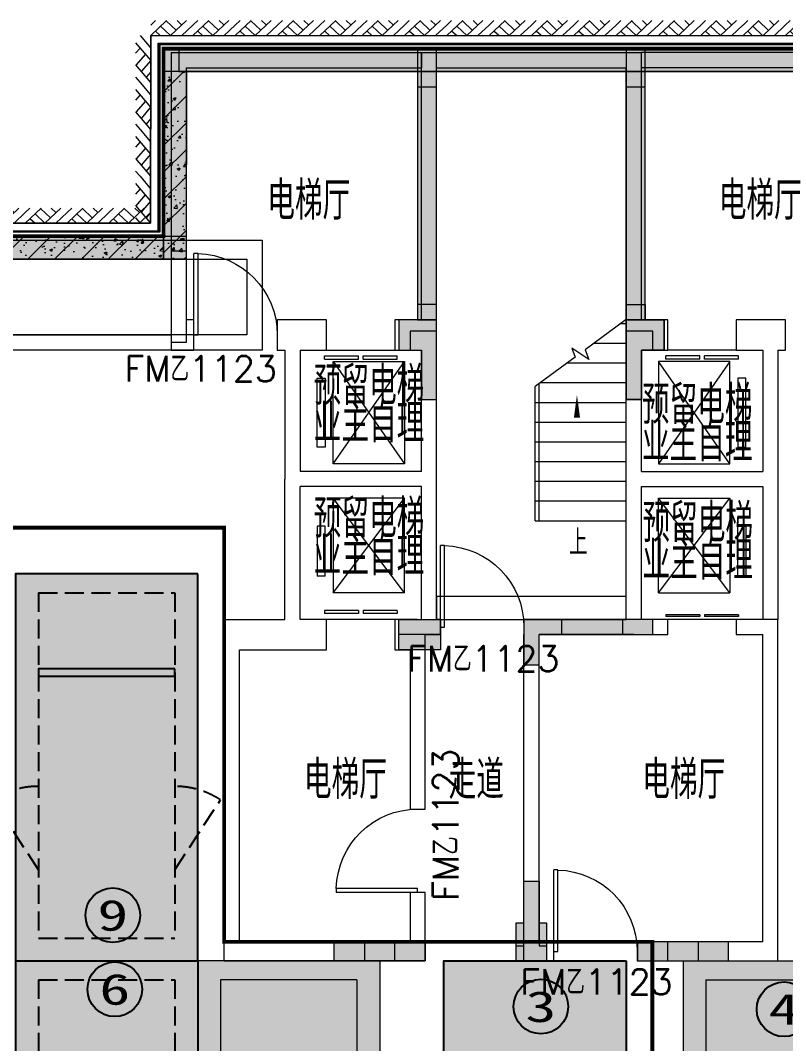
# Model space of a CAD drawing. Extents: x -264757 to 86229, y 4049843 to 4347093.
# Drawn here: x -70226 to -60139, y 4306218 to 4319702 of the extents above; entities that cross this region are included whole.
import ezdxf
from ezdxf.enums import TextEntityAlignment as Align

# ---------------------------------------------------------------- set-up
doc = ezdxf.new("R2010")
doc.units = 0
doc.header["$LTSCALE"] = 1000
doc.header["$MEASUREMENT"] = 0
doc.linetypes.add('AX-01DK-PB01$1$A-001-车位参照B1$0$A-001-车位参照B1$0$A-001-车位参照B1$0$A-H4-001-基本图形$0$A-001-车位B1$0$DASH', pattern=[0.35, 0.25, -0.1])
doc.linetypes.add('DASH', pattern=[0.35, 0.25, -0.1])
doc.layers.add('AX-01DK-PB01$0$AX-001DK-01-PB01-02$0$A-3-WinF(Text)', color=8, linetype='Continuous', plot=False)
for name, color, linetype in [('不利因素1-紧邻消火栓', 7, 'Continuous'), ('不利因素3-紧邻房间出入口', 7, 'Continuous'), ('不利因素4-紧邻行车坡道', 7, 'Continuous'), ('不利因素6-双面靠墙', 7, 'Continuous'), ('不可售车位', 255, 'Continuous'), ('子母车位', 7, 'Continuous'), ('普通车位', 7, 'Continuous')]:
    doc.layers.add(name, color=color, linetype=linetype)
doc.layers.add('无关图层', color=8, linetype='Continuous', lineweight=0)
doc.layers.add('车位归属楼栋范围线', color=7, linetype='Continuous', true_color=0x19e6c7)
doc.styles.add('AX-01DK-PB01$0$AX-001DK-01-PB01-02$0$_TCH_WINDOW', font='SIMPLEX', dxfattribs={"bigfont": 'GBCBIG'})
doc.styles.add('AX-01DK-PB01$0$AX-001DK-01-PP01$0$AX-001DK-01-PP01$0$_TCH_DIM', font='SIMPLEX', dxfattribs={"bigfont": 'GBCBIG'})
doc.styles.add('AX-01DK-PB01$0$Standard', font='gbenor.shx', dxfattribs={"bigfont": 'gbcbig.shx'})
doc.styles.add('SX-ACK-PB01-WNC-ALL$0$黑体', font='simhei.ttf')
doc.styles.add('黑体', font='simhei.ttf')

# ---------------------------------------------------------------- blocks, each defined once
blk = doc.blocks.new('A$C7e5eb487')
at = {"layer": '普通车位', "true_color": 0xf18f8e}
h = blk.add_hatch(color=11, dxfattribs=at)
h.dxf.hatch_style = 1
h.paths.add_polyline_path([(2400, 0), (2400, -5300), (0, -5300), (0, 0)])
blk = doc.blocks.new('普通车位')
at = {"layer": '无关图层'}
for p, q in [((-2.253, 3.186), (0.077, 3.764)), ((1.352, -1.38), (0.077, 3.764)), ((-1.889, 2.967), (-0.142, 3.4)), ((1.001, -1.21), (-0.142, 3.4)), ((-0.977, -1.958), (-2.253, 3.186)), ((-0.746, -1.643), (-1.889, 2.967)), ((-0.746, -1.643), (1.001, -1.21)), ((-0.977, -1.958), (1.352, -1.38))]:
    blk.add_line(p, q, dxfattribs=at)
for points in [[(0.074, 2.527), (0.879, 1.777)], [(-1.673, 2.094), (-2.033, 1.054)]]:
    blk.add_lwpolyline(points, dxfattribs=at)
blk.add_lwpolyline([(0.76, -0.239), (-0.987, -0.673), (-1.011, -0.575), (0.736, -0.142)], close=True, dxfattribs=at)
for centre, start, end in [((0.074, 2.527), 283.9287, 316.9845), ((-1.673, 2.094), 250.873, 283.9287)]:
    blk.add_arc(centre, 1.1, start, end, dxfattribs=at)
at = {"layer": '普通车位', "xscale": -0.0009999999999999812, "yscale": 0.0009999999999999812, "zscale": 0.0009999999999999812, "rotation": 13.92873520577783}
blk.add_blockref('A$C7e5eb487', (0.077, 3.764), dxfattribs=at)
blk = doc.blocks.new('A$C741380cb')
at = {"layer": '子母车位', "true_color": 0x0617f9}
h = blk.add_hatch(color=5, dxfattribs=at)
h.dxf.hatch_style = 1
h.paths.add_polyline_path([(2400, 0), (2400, -10400), (0, -10400), (0, 0)])
blk = doc.blocks.new('子母车位1')
at = {"layer": '子母车位', "color": 8, "linetype": 'AX-01DK-PB01$1$A-001-车位参照B1$0$A-001-车位参照B1$0$A-001-车位参照B1$0$A-H4-001-基本图形$0$A-001-车位B1$0$DASH'}
for p, q in [((330318, -478521), (332118, -478521)), ((330318, -478521), (330318, -483071, 0)), ((332118, -478521), (332118, -483071, 0)), ((330318, -483071, 0), (332118, -483071, 0)), ((330318, -483621, 0), (332118, -483621, 0)), ((330318, -483621, 0), (330318, -488371)), ((332118, -483621, 0), (332118, -488371)), ((330318, -488371), (332118, -488371))]:
    blk.add_line(p, q, dxfattribs=at)
at = {"layer": '子母车位', "color": 83}
for p, q in [((330018, -483371, 0), (330018, -488671)), ((330018, -483371, 0), (332418, -483371, 0)), ((332418, -483371, 0), (332418, -488671)), ((330018, -488671), (332418, -488671))]:
    blk.add_line(p, q, dxfattribs=at)
blk.add_lwpolyline([(332418, -478271), (330018, -478271), (330018, -483371), (332418, -483371)], close=True, dxfattribs=at)
at = {"layer": '子母车位'}
blk.add_lwpolyline([(332118, -479521), (330318, -479521), (330318, -479621), (332118, -479621)], close=True, dxfattribs=at)
at = {"layer": '子母车位', "linetype": 'AX-01DK-PB01$1$A-001-车位参照B1$0$A-001-车位参照B1$0$A-001-车位参照B1$0$A-H4-001-基本图形$0$A-001-车位B1$0$DASH'}
for points in [[(330318, -482171), (329718, -481249)], [(332118, -482171), (332718, -481249)]]:
    blk.add_lwpolyline(points, dxfattribs=at)
at = {"layer": '子母车位', "elevation": 0}
blk.add_lwpolyline([(332118, -484621), (330318, -484621), (330318, -484721), (332118, -484721)], close=True, dxfattribs=at)
at = {"layer": '子母车位', "linetype": 'AX-01DK-PB01$1$A-001-车位参照B1$0$A-001-车位参照B1$0$A-001-车位参照B1$0$A-H4-001-基本图形$0$A-001-车位B1$0$DASH', "elevation": 0}
for points in [[(330318, -487471), (329718, -486549)], [(332118, -487471), (332718, -486549)]]:
    blk.add_lwpolyline(points, dxfattribs=at)
at = {"layer": '子母车位', "linetype": 'AX-01DK-PB01$1$A-001-车位参照B1$0$A-001-车位参照B1$0$A-001-车位参照B1$0$A-H4-001-基本图形$0$A-001-车位B1$0$DASH'}
for centre, start, end in [((330318, -482171, 0), 89.9997, 123.0554), ((332118, -482171, 0), 56.9439, 89.9997), ((330318, -487471), 89.9997, 123.0554), ((332118, -487471), 56.9439, 89.9997)]:
    blk.add_arc(centre, 1100, start, end, dxfattribs=at)
at = {"layer": '子母车位', "rotation": 179.9996583709065}
blk.add_blockref('A$C741380cb', (332418, -488671), dxfattribs=at)
blk = doc.blocks.new('20200722.21175556')
at = {"layer": '不利因素1-紧邻消火栓', "true_color": 0x3c6a45}
h = blk.add_hatch(color=97, dxfattribs=at)
h.dxf.hatch_style = 1
edge = h.paths.add_edge_path()
edge.add_arc((360, 360), 360, 0, 360)
at = {"layer": '不利因素1-紧邻消火栓'}
blk.add_circle((360, 360), 360, dxfattribs=at)
at = {"layer": '不利因素1-紧邻消火栓', "style": '黑体', "width": 1.390625}
blk.add_text('9', height=407, dxfattribs=at).set_placement((156, 156), (564, 156), align=Align.FIT)
blk = doc.blocks.new('SX-ACK-PB01-WNC-ALL$0$20200722.21182536')
at = {"layer": '不利因素3-紧邻房间出入口', "true_color": 0xe4d218}
h = blk.add_hatch(color=52, dxfattribs=at)
h.dxf.hatch_style = 1
edge = h.paths.add_edge_path()
edge.add_arc((360, 360), 360, 0, 360)
at = {"layer": '不利因素3-紧邻房间出入口'}
blk.add_circle((360, 360), 360, dxfattribs=at)
at = {"layer": '不利因素3-紧邻房间出入口', "style": 'SX-ACK-PB01-WNC-ALL$0$黑体', "width": 1.390625}
blk.add_text('3', height=407, dxfattribs=at).set_placement((156, 156), (564, 156), align=Align.FIT)
blk = doc.blocks.new('20200722.21182971')
at = {"layer": '不利因素4-紧邻行车坡道', "true_color": 0x9591ce}
h = blk.add_hatch(color=193, dxfattribs=at)
h.dxf.hatch_style = 1
edge = h.paths.add_edge_path()
edge.add_arc((360, 360), 360, 0, 360)
at = {"layer": '不利因素4-紧邻行车坡道'}
blk.add_circle((360, 360), 360, dxfattribs=at)
at = {"layer": '不利因素4-紧邻行车坡道', "style": '黑体', "width": 1.390625}
blk.add_text('4', height=407, dxfattribs=at).set_placement((156, 156), (564, 156), align=Align.FIT)
blk = doc.blocks.new('SX-ACK-PB01-WNC-ALL$0$20200722.21183455')
at = {"layer": '不利因素6-双面靠墙', "true_color": 0xf2b47b}
h = blk.add_hatch(color=31, dxfattribs=at)
h.dxf.hatch_style = 1
edge = h.paths.add_edge_path()
edge.add_arc((360, 360), 360, 0, 360)
at = {"layer": '不利因素6-双面靠墙'}
blk.add_circle((360, 360), 360, dxfattribs=at)
at = {"layer": '不利因素6-双面靠墙', "style": 'SX-ACK-PB01-WNC-ALL$0$黑体', "width": 1.390625}
blk.add_text('6', height=407, dxfattribs=at).set_placement((156, 156), (564, 156), align=Align.FIT)
blk = doc.blocks.new('销控车位')
at = {"layer": '不可售车位', "true_color": 0x757b8a}
h = blk.add_hatch(color=8, dxfattribs=at)
h.dxf.hatch_style = 1
h.paths.add_polyline_path([(2400, 0), (2400, -5300), (0, -5300), (0, 0)])
at = {"layer": '不可售车位', "color": 8, "true_color": 0x757b8a}
blk.add_lwpolyline([(2400, 0), (2400, -5300), (0, -5300), (0, 0)], close=True, dxfattribs=at)
blk = doc.blocks.new('AX-01DK-PB01$1$$LinePat$素土夯实')
at = {"layer": '无关图层'}
for p, q in [((0, -210), (210, 0)), ((120, -300), (420, 0)), ((420, 0), (608, -188)), ((495, -300), (795, 0)), ((615, 0), (705, -90)), ((315, -105), (502, -293)), ((210, -210), (300, -300)), ((705, -300), (795, -210))]:
    blk.add_line(p, q, dxfattribs=at)
blk = doc.blocks.new('AX-01DK-PB01$0$AX-001DK-01-PP01$0$AX-001DK-01-PP01$0$$DORLIB2D$00000127')
at = {"layer": '无关图层'}
for points in [[(-0.533, 0.795), (-0.533, 0.69)], [(-0.033, 0.795), (-0.533, 0.795)], [(-0.033, 0.795), (-0.033, 0.69)], [(0.533, 0.795), (0.033, 0.795)], [(0.033, 0.795), (0.033, 0.69)], [(0.533, 0.795), (0.533, 0.69)], [(-0.033, 0.69), (-0.533, 0.69)], [(0.533, 0.69), (0.033, 0.69)], [(0.5, 0.5), (-0.5, 0.5)]]:
    blk.add_lwpolyline(points, dxfattribs=at)
blk = doc.blocks.new('AX-01DK-PB01$0$$DorLib2D$00000001')
at = {"layer": '无关图层'}
for p, q in [((0.45, 0.975), (0.5, 0.975)), ((0.45, 0), (0.45, 0.975)), ((0.5, 0), (0.5, 0.975)), ((0.5, 0), (0.45, 0))]:
    blk.add_line(p, q, dxfattribs=at)
at = {"layer": '无关图层', "lineweight": 13}
blk.add_arc((0.475, 0), 0.975, 91.4693, 180, dxfattribs=at)

msp = doc.modelspace()

# ---------------------------------------------------------------- hatches: boundary and pattern name
at = {"layer": '无关图层'}
for points in [[(-68039.1, 4319030.2), (-68339, 4319330.2), (-68339.6, 4316859.6), (-68039.7, 4316559.6)], [(-68139.1, 4319030.2), (-58938.7, 4319031.5), (-58638.7, 4319331.6), (-68139.1, 4319330.2)], [(-64739.9, 4319328.1), (-64989.9, 4319328.1), (-64989.9, 4318828.1), (-64739.9, 4318828.1)], [(-61989.9, 4319328.1), (-62239.9, 4319328.1), (-62239.9, 4318828.1), (-61989.9, 4318828.1)], [(-73839.4, 4316559.6), (-68039.7, 4316559.6), (-68039.7, 4316859.6), (-73839.4, 4316859.6)], [(-64939.9, 4315357.8), (-64939.9, 4314707.8), (-64739.9, 4314707.8), (-64739.9, 4315957.8), (-64989.9, 4315957.8), (-64989.9, 4315757.8), (-65239.9, 4315757.8), (-65239.9, 4315357.8)], [(-62039.9, 4315357.8), (-62039.9, 4314707.8), (-62239.9, 4314707.8), (-62239.9, 4315957.8), (-61989.9, 4315957.8), (-61989.9, 4315757.8), (-61739.9, 4315757.8), (-61739.9, 4315357.8)], [(-64689.7, 4311807.8), (-64689.7, 4311407.8), (-65239.7, 4311407.8), (-65239.7, 4311807.8)], [(-63389.7, 4311207.8), (-63389.7, 4311607.8), (-63089.7, 4311607.8), (-63089.7, 4311807.8), (-63589.7, 4311807.8), (-63589.7, 4311207.8)], [(-62289.7, 4311607.8), (-61889.7, 4311607.8), (-61889.7, 4311807.8), (-62289.7, 4311807.8)], [(-63389.7, 4307807.8), (-63289.6, 4307807.8), (-63289.6, 4307307.8), (-63689.9, 4307307.8), (-63689.9, 4307807.8), (-63589.7, 4307807.8), (-63589.7, 4308357.8), (-63389.7, 4308357.8)], [(-65689.6, 4307307.8), (-66089.6, 4307307.8), (-66089.6, 4307557.8), (-65689.6, 4307557.8)], [(-64889.7, 4307307.8), (-65289.7, 4307307.8), (-65289.7, 4307557.8), (-64889.7, 4307557.8)], [(-62089.7, 4307307.8), (-61689.7, 4307307.8), (-61689.7, 4307557.8), (-62089.7, 4307557.8)], [(-61289.9, 4307307.8), (-60889.9, 4307307.8), (-60889.9, 4307557.8), (-61289.9, 4307557.8)]]:
    msp.add_hatch(color=256, dxfattribs=at).paths.add_polyline_path(points)
h = msp.add_hatch(dxfattribs=at)
h.set_pattern_fill('ARMORED', color=256, scale=50, style=0)
h.set_pattern_definition([(50, (-4706.13, 213902.15), (358.630091, -31.376067), [37.5, -412.5]), (355, (-4706.13, 213902.15), (-69.375667, 376.096067), [30, -330]), (100.4514, (-4676.25, 213899.54), (289.25469, 344.71977), [31.870095, -350.571056]), (46.1842, (-4706.13, 214002.15), (533.620524, -82.759507), [56.25, -618.75]), (96.6356, (-4661.66, 213995.25), (467.33135, 487.058935), [47.805144, -525.8565]), (351.1842, (-4706.13, 214002.15), (467.33097, 487.0593), [45, -495]), (21, (-4656.13, 213977.15), (298.453526, -201.309445), [37.5, -412.5]), (326, (-4656.13, 213977.15), (121.657666, 362.575023), [30, -330]), (71.4514, (-4631.26, 213960.37), (420.111314, 161.265248), [31.870095, -350.571056]), (37.5, (-4706.13, 213902.15), (6.0799277, 166.446927), [0, -326, 0, -335, 0, -331.25]), (7.5, (-4706.13, 213902.15), (131.534769, 197.205856), [0, -191, 0, -318.5, 0, -126.25]), (327.5, (-4817.63, 213902.15), (266.911218, -11.277436), [0, -125, 0, -390, 0, -517.5]), (317.5, (-4867.63, 213902.15), (291.593085, 50.052491), [0, -162.5, 0, -259, 0, -367.5]), (45, (-4706.13, 213902.15), (-176.776695, 176.776695), [])])
h.paths.add_polyline_path([(-68339.1, 4319330.2), (-58639, 4319330.4), (-58639, 4319030.4), (-68339.1, 4319030.2)])
h = msp.add_hatch(color=256, dxfattribs=at)
h.dxf.hatch_style = 1
h.paths.add_polyline_path([(-64989.9, 4319328.1), (-64739.9, 4319328.1), (-64739.9, 4315758), (-64989.9, 4315758)])
h = msp.add_hatch(color=256, dxfattribs=at)
h.dxf.hatch_style = 1
h.paths.add_polyline_path([(-62239.9, 4319328.1), (-61989.9, 4319328.1), (-61989.9, 4315758), (-62239.9, 4315758)])
h = msp.add_hatch(dxfattribs=at)
h.set_pattern_fill('ARMORED', color=256, scale=50, style=0)
h.set_pattern_definition([(50, (20600.52, -49.1), (358.630091, -31.376067), [37.5, -412.5]), (355, (20600.5, -49.1), (-69.375667, 376.096067), [30, -330]), (100.4514, (20630.4, -51.7), (289.25469, 344.71977), [31.870095, -350.571056]), (46.1842, (20600.5, 50.9), (533.620524, -82.759507), [56.25, -618.75]), (96.6356, (20645, 44), (467.33135, 487.058935), [47.805144, -525.8565]), (351.1842, (20600.5, 50.9), (467.33097, 487.0593), [45, -495]), (21, (20650.52, 25.9), (298.453526, -201.309445), [37.5, -412.5]), (326, (20650.5, 25.9), (121.657666, 362.575023), [30, -330]), (71.4514, (20675.4, 9.12), (420.111314, 161.265248), [31.870095, -350.571056]), (37.5, (20600.52, -49.1), (6.0799277, 166.446927), [0, -326, 0, -335, 0, -331.25]), (7.5, (20600.52, -49.1), (131.534769, 197.205856), [0, -191, 0, -318.5, 0, -126.25]), (327.5, (20489.02, -49.1), (266.911218, -11.277436), [0, -125, 0, -390, 0, -517.5]), (317.5, (20439.02, -49.1), (291.593085, 50.052491), [0, -162.5, 0, -259, 0, -367.5]), (45, (20600.52, -49.1), (-176.776695, 176.776695), [])])
h.paths.add_polyline_path([(-68039, 4319028.9), (-68339.2, 4319028.9), (-68339.2, 4316559.2), (-68039, 4316559.2)])
h = msp.add_hatch(dxfattribs=at)
h.set_pattern_fill('ARMORED', color=256, scale=50, style=0)
h.set_pattern_definition([(50, (-4706.3, 215351.13), (358.630091, -31.376067), [37.5, -412.5]), (355, (-4706.3, 215351.13), (-69.375667, 376.096067), [30, -330]), (100.4514, (-4676.43, 215348.52), (289.25469, 344.71977), [31.870095, -350.571056]), (46.1842, (-4706.3, 215451.13), (533.620524, -82.759507), [56.25, -618.75]), (96.6356, (-4661.85, 215444.24), (467.33135, 487.058935), [47.805144, -525.8565]), (351.1842, (-4706.3, 215451.13), (467.33097, 487.0593), [45, -495]), (21, (-4656.3, 215426.13), (298.453526, -201.309445), [37.5, -412.5]), (326, (-4656.3, 215426.13), (121.657666, 362.575023), [30, -330]), (71.4514, (-4631.44, 215409.36), (420.111314, 161.265248), [31.870095, -350.571056]), (37.5, (-4706.31, 215351.13), (6.0799277, 166.446927), [0, -326, 0, -335, 0, -331.25]), (7.5, (-4706.31, 215351.13), (131.534769, 197.205856), [0, -191, 0, -318.5, 0, -126.25]), (327.5, (-4817.81, 215351.13), (266.911218, -11.277436), [0, -125, 0, -390, 0, -517.5]), (317.5, (-4867.81, 215351.13), (291.593085, 50.052491), [0, -162.5, 0, -259, 0, -367.5]), (45, (-4706.31, 215351.13), (-176.776695, 176.776695), [])])
h.paths.add_polyline_path([(-68339, 4316559.2), (-73639, 4316559.2), (-73639, 4316859.1), (-68339, 4316859.1)])
h = msp.add_hatch(color=256, dxfattribs=at)
h.dxf.hatch_style = 1
h.paths.add_polyline_path([(-65239.9, 4315758), (-65239.9, 4315358), (-64939.9, 4315358), (-64939.9, 4314708), (-64739.9, 4314708), (-64739.9, 4315758)])
h = msp.add_hatch(color=256, dxfattribs=at)
h.dxf.hatch_style = 1
h.paths.add_polyline_path([(-61739.9, 4315358), (-61739.9, 4315758), (-62239.9, 4315758), (-62239.9, 4314708), (-62039.9, 4314708), (-62039.9, 4315358)])
h = msp.add_hatch(color=256, dxfattribs=at)
h.dxf.hatch_style = 1
h.paths.add_polyline_path([(-65089.9, 4315607.8), (-65089.9, 4315357.8), (-64939.9, 4315357.8), (-64939.9, 4314707.8), (-64739.9, 4314707.8), (-64739.9, 4315607.8)])
h = msp.add_hatch(color=256, dxfattribs=at)
h.dxf.hatch_style = 1
h.paths.add_polyline_path([(-61889.9, 4315357.8), (-61889.9, 4315607.8), (-62239.9, 4315607.8), (-62239.9, 4314707.8), (-62039.9, 4314707.8), (-62039.9, 4315357.8)])
h = msp.add_hatch(color=256, dxfattribs=at)
h.dxf.hatch_style = 1
h.paths.add_polyline_path([(-64689.7, 4311607.8), (-65239.7, 4311607.8), (-65239.7, 4311807.8), (-64689.7, 4311807.8)])
h = msp.add_hatch(color=256, dxfattribs=at)
h.dxf.hatch_style = 1
h.paths.add_polyline_path([(-63589.7, 4311607.8), (-63589.7, 4311207.8), (-63389.7, 4311207.8), (-63389.7, 4311607.8), (-61889.6, 4311607.8), (-61889.6, 4311807.8), (-62239.7, 4311807.8), (-62239.7, 4311807.8), (-64739.7, 4311807.8), (-64739.7, 4311807.8), (-63589.9, 4311807.8), (-63589.9, 4311607.8)])
h = msp.add_hatch(color=256, dxfattribs=at)
h.dxf.hatch_style = 1
h.paths.add_polyline_path([(-63689.9, 4307507.8), (-63589.7, 4307507.8), (-63589.7, 4308357.8), (-63389.7, 4308357.8), (-63389.7, 4307507.8), (-63289.6, 4307507.8), (-63289.6, 4307307.8), (-63689.9, 4307307.8)])
h = msp.add_hatch(color=256, dxfattribs=at)
h.dxf.hatch_style = 1
h.paths.add_polyline_path([(-66089.7, 4307557.8), (-64889.7, 4307557.8), (-64889.7, 4307307.8), (-66089.7, 4307307.8)])
h = msp.add_hatch(color=256, dxfattribs=at)
h.dxf.hatch_style = 1
h.paths.add_polyline_path([(-60889.7, 4307557.8), (-62089.7, 4307557.8), (-62089.7, 4307307.8), (-60889.7, 4307307.8)])

# ---------------------------------------------------------------- linework, layer by layer
for p, q in [((-68509.4, 4319502.1), (-68510.1, 4317029.8)), ((-68510.1, 4317029.8), (-68509.4, 4319502.1)), ((-58469.1, 4319501.6), (-68509.4, 4319502.1)), ((-68509.4, 4319502.1), (-58469.1, 4319501.6)), ((-68410.1, 4316929.8), (-68409.4, 4319402.1)), ((-68409.4, 4319402.1), (-58569.1, 4319401.6)), ((-68400.1, 4316919.8), (-68399.4, 4319392.1)), ((-68399.4, 4319392.1), (-58579.1, 4319391.6)), ((-68389.4, 4319382.1), (-68390.1, 4316909.8)), ((-58589.1, 4319381.6), (-68389.4, 4319382.1)), ((-68339, 4319330.2), (-68339.6, 4316859.6)), ((-68139.1, 4319330.2), (-58638.7, 4319331.6)), ((-68139.1, 4319330.2), (-68139.1, 4319030.2)), ((-68239.6, 4319278), (-68239.6, 4315358)), ((-68239.6, 4319278), (-64939.6, 4319278)), ((-64939.6, 4319278), (-62039.6, 4319278)), ((-64939.6, 4315758), (-64939.6, 4319278)), ((-64939.6, 4319278), (-64939.6, 4319078)), ((-58739.2, 4319278), (-62039.6, 4319278)), ((-62039.6, 4319078), (-62039.6, 4319278)), ((-62039.6, 4315758), (-62039.6, 4319278)), ((-68139.1, 4319030.2), (-58938.7, 4319031.5)), ((-68039.1, 4319030.2), (-68039.7, 4316559.6)), ((-68039.6, 4319078), (-68039.6, 4315758)), ((-68039.6, 4319078), (-64939.6, 4319078)), ((-64739.6, 4319078), (-62239.6, 4319078)), ((-64739.6, 4315458), (-64739.6, 4319078)), ((-62239.6, 4315458), (-62239.6, 4319078)), ((-58939.2, 4319078), (-62039.6, 4319078)), ((-68510.1, 4317029.8), (-73469.7, 4317029.5)), ((-73469.7, 4317029.5), (-68510.1, 4317029.8)), ((-73839.4, 4316859.6), (-68039.7, 4316859.6)), ((-68390.1, 4316909.8), (-73589.7, 4316909.5)), ((-73579.7, 4316919.5), (-68400.1, 4316919.8)), ((-73569.7, 4316929.5), (-68410.1, 4316929.8)), ((-68039.7, 4316859.6), (-68039.7, 4316559.6)), ((-68239.7, 4316659.7), (-68239.7, 4315459.6)), ((-68039.7, 4316659.6), (-68239.7, 4316659.7)), ((-68039.7, 4316659.6), (-68039.7, 4315459.6)), ((-73839.4, 4316559.6), (-68039.7, 4316559.6)), ((-67939.7, 4315758), (-68039.6, 4315758)), ((-67939.7, 4315358), (-67939.7, 4315758)), ((-66639.6, 4315758), (-66839.7, 4315758)), ((-66839.7, 4315758), (-66839.7, 4315358)), ((-66189.6, 4315758), (-66639.6, 4315758)), ((-66189.6, 4315358), (-66189.6, 4315758)), ((-64939.6, 4315758), (-65289.6, 4315758)), ((-65289.6, 4315758), (-65289.6, 4315358)), ((-62239.2, 4315761), (-62782.9, 4315360.5)), ((-62309.8, 4315709), (-62239.2, 4315709)), ((-62239.2, 4313109), (-62239.2, 4315761)), ((-61689.6, 4315758), (-62039.6, 4315758)), ((-61689.6, 4315358), (-61689.6, 4315758)), ((-60339.2, 4315758), (-60789.6, 4315758)), ((-60789.6, 4315758), (-60789.6, 4315358)), ((-60139.4, 4315758), (-60339.2, 4315758)), ((-60139.4, 4315358), (-60139.4, 4315758)), ((-73739.4, 4315559.6), (-68239.7, 4315559.6)), ((-68039.7, 4315459.6), (-68239.7, 4315459.6)), ((-64739.6, 4313658), (-64739.6, 4315458)), ((-62733.7, 4315234.8), (-62957.7, 4315383.7)), ((-62957.7, 4315383.7), (-62911.5, 4315265.8)), ((-62662.7, 4315449), (-62239.2, 4315449)), ((-62239.6, 4313658), (-62239.6, 4315458)), ((-73939.4, 4315359.6), (-68039.8, 4315359.6)), ((-68239.6, 4315358), (-67939.7, 4315358)), ((-66839.7, 4315358), (-66739.6, 4315358)), ((-66739.6, 4315358), (-66739.6, 4313658)), ((-66539.6, 4315358), (-66539.6, 4313758)), ((-66539.6, 4315358), (-66189.6, 4315358)), ((-65289.6, 4315358), (-64939.6, 4315358)), ((-64939.6, 4313758), (-64939.6, 4315358)), ((-62911.5, 4315265.8), (-63439.2, 4314877)), ((-62782.9, 4315360.5), (-62733.7, 4315234.8)), ((-62039.6, 4313758), (-62039.6, 4315358)), ((-62039.6, 4315358), (-61689.6, 4315358)), ((-60789.6, 4315358), (-60439.2, 4315358)), ((-60439.2, 4315358), (-60439.2, 4313758)), ((-60239.2, 4315358), (-60239.2, 4313658)), ((-60239.2, 4315358), (-60139.4, 4315358)), ((-63015.7, 4315189), (-62239.2, 4315189)), ((-63439.2, 4313109), (-63439.2, 4314877)), ((-63389.2, 4313109), (-63389.2, 4314913.9)), ((-63368.6, 4314929), (-62239.2, 4314929)), ((-63439.2, 4314669), (-62239.2, 4314669)), ((-63439.2, 4314409), (-62239.2, 4314409)), ((-63439.2, 4314149), (-62239.2, 4314149)), ((-63439.2, 4313889), (-62239.2, 4313889)), ((-64939.6, 4313758), (-66539.6, 4313758)), ((-62039.6, 4313758), (-60439.2, 4313758)), ((-66739.6, 4311808), (-66739.6, 4313658)), ((-64739.6, 4311808), (-64739.6, 4313658)), ((-63439.2, 4313629), (-62239.2, 4313629)), ((-62239.6, 4311808), (-62239.6, 4313658)), ((-60239.2, 4313658), (-60239.2, 4311808)), ((-64939.6, 4313558), (-66539.6, 4313558)), ((-66539.6, 4311808), (-66539.6, 4313558)), ((-64939.6, 4311808), (-64939.6, 4313558)), ((-62039.6, 4313558), (-60439.2, 4313558)), ((-62039.6, 4311808), (-62039.6, 4313558)), ((-60439.2, 4313558), (-60439.2, 4311808)), ((-65164.6, 4313408), (-66104.6, 4313408)), ((-66104.6, 4313408), (-66104.6, 4312158)), ((-66104.6, 4312158), (-65164.6, 4313408)), ((-65164.6, 4312158), (-66104.6, 4313408)), ((-65164.6, 4312158), (-65164.6, 4313408)), ((-63439.2, 4313369), (-62239.2, 4313369)), ((-61814.6, 4312158), (-61814.6, 4313408)), ((-61814.6, 4313408), (-60874.6, 4313408)), ((-60874.6, 4312158), (-61814.6, 4313408)), ((-61814.6, 4312158), (-60874.6, 4313408)), ((-60874.6, 4313408), (-60874.6, 4312158)), ((-63439.2, 4313109), (-62239.2, 4313109)), ((-66209.6, 4313038), (-66314.6, 4313038)), ((-66314.6, 4313038), (-66314.6, 4312378)), ((-66209.6, 4312378), (-66209.6, 4313038)), ((-60769.6, 4312378), (-60769.6, 4313038)), ((-60769.6, 4313038), (-60664.6, 4313038)), ((-60664.6, 4313038), (-60664.6, 4312378)), ((-66209.6, 4312378), (-66314.6, 4312378)), ((-60664.6, 4312378), (-60769.6, 4312378)), ((-67539.6, 4307308), (-67539.6, 4311808)), ((-67539.6, 4311808), (-66739.6, 4311808)), ((-66189.6, 4311808), (-66539.6, 4311808)), ((-66189.6, 4311408), (-66189.6, 4311808)), ((-64989.7, 4311808), (-65289.6, 4311808)), ((-65289.6, 4311808), (-65289.6, 4311408)), ((-64989.7, 4311808), (-64939.6, 4311808)), ((-64689.2, 4311808), (-64739.6, 4311808)), ((-64689.2, 4311608), (-64689.2, 4311808)), ((-63489.2, 4311808), (-63589.2, 4311808)), ((-63589.2, 4311808), (-63589.2, 4311608)), ((-62239.6, 4311808), (-63489.2, 4311808)), ((-61689.6, 4311808), (-62039.6, 4311808)), ((-61689.6, 4311608), (-61689.6, 4311808)), ((-60239.4, 4311808), (-60789.6, 4311808)), ((-60789.6, 4311808), (-60789.6, 4311608)), ((-60239.2, 4311808), (-60439.2, 4311808)), ((-60239.4, 4307308), (-60239.4, 4311808)), ((-64889.7, 4309308), (-64889.7, 4311608)), ((-64889.7, 4311608), (-64839.6, 4311608)), ((-64839.6, 4311608), (-64689.2, 4311608)), ((-63589.2, 4307308), (-63589.2, 4311608)), ((-62139.6, 4311608), (-63389.2, 4311608)), ((-63389.2, 4307558), (-63389.2, 4311608)), ((-62139.6, 4311608), (-61689.6, 4311608)), ((-60789.6, 4311608), (-60439.4, 4311608)), ((-60439.4, 4307558), (-60439.4, 4311608)), ((-67339.6, 4307558), (-67339.6, 4311408)), ((-67339.6, 4311408), (-66639.6, 4311408)), ((-66639.6, 4311408), (-66189.6, 4311408)), ((-65289.6, 4311408), (-65089.7, 4311408)), ((-65089.7, 4311408), (-65089.7, 4309308)), ((-65089.7, 4309308), (-64889.7, 4309308)), ((-64889.7, 4308208), (-65089.7, 4308208)), ((-65089.7, 4308208), (-65089.7, 4307558)), ((-64889.7, 4307308), (-64889.7, 4308208)), ((-67339.6, 4307558), (-65089.7, 4307558)), ((-63195.9, 4307558), (-63389.2, 4307558)), ((-63195.9, 4307308), (-63195.9, 4307558)), ((-60439.4, 4307558), (-62095.9, 4307558)), ((-62095.9, 4307558), (-62095.9, 4307308)), ((-67539.6, 4307308), (-64889.7, 4307308)), ((-63589.2, 4307308), (-63195.9, 4307308)), ((-62095.9, 4307308), (-60239.4, 4307308))]:
    msp.add_line(p, q, dxfattribs=at)
for points in [[(-68339.1, 4319330.2), (-58639, 4319330.4), (-58639, 4319030.4), (-68339.1, 4319030.2)], [(-64739.9, 4319328.1), (-64989.9, 4319328.1), (-64989.9, 4318828.1), (-64739.9, 4318828.1)], [(-61989.9, 4319328.1), (-62239.9, 4319328.1), (-62239.9, 4318828.1), (-61989.9, 4318828.1)], [(-68039, 4319028.9), (-68339.2, 4319028.9), (-68339.2, 4316559.2), (-68039, 4316559.2)], [(-73639, 4316559.2), (-68339, 4316559.2), (-68339, 4316859.2), (-73639, 4316859.2)], [(-74739.2, 4315558), (-74739.2, 4316558), (-67239.6, 4316558), (-67239.6, 4315558)], [(-64939.9, 4315357.8), (-64939.9, 4314707.8), (-64739.9, 4314707.8), (-64739.9, 4315957.8), (-64989.9, 4315957.8), (-64989.9, 4315757.8), (-65239.9, 4315757.8), (-65239.9, 4315357.8)], [(-62039.9, 4315357.8), (-62039.9, 4314707.8), (-62239.9, 4314707.8), (-62239.9, 4315957.8), (-61989.9, 4315957.8), (-61989.9, 4315757.8), (-61739.9, 4315757.8), (-61739.9, 4315357.8)], [(-65239.9, 4315758), (-65239.9, 4315358), (-64939.9, 4315358), (-64939.9, 4314708), (-64739.9, 4314708), (-64739.9, 4315758)], [(-61739.9, 4315358), (-61739.9, 4315758), (-62239.9, 4315758), (-62239.9, 4314708), (-62039.9, 4314708), (-62039.9, 4315358)], [(-65089.9, 4315607.8), (-65089.9, 4315357.8), (-64939.9, 4315357.8), (-64939.9, 4314707.8), (-64739.9, 4314707.8), (-64739.9, 4315607.8)], [(-61889.9, 4315357.8), (-61889.9, 4315607.8), (-62239.9, 4315607.8), (-62239.9, 4314707.8), (-62039.9, 4314707.8), (-62039.9, 4315357.8)], [(-66104.6, 4315208), (-65164.6, 4315208), (-65164.6, 4313858), (-66104.6, 4313858)], [(-60874.6, 4315208), (-61814.6, 4315208), (-61814.6, 4313858), (-60874.6, 4313858)], [(-66314.6, 4314988), (-66209.6, 4314988), (-66209.6, 4314078), (-66314.6, 4314078)], [(-60664.6, 4314988), (-60769.6, 4314988), (-60769.6, 4314078), (-60664.6, 4314078)], [(-64689.7, 4311607.8), (-65239.7, 4311607.8), (-65239.7, 4311807.8), (-64689.7, 4311807.8)], [(-64689.7, 4311807.8), (-64689.7, 4311407.8), (-65239.7, 4311407.8), (-65239.7, 4311807.8)], [(-63289.6, 4311807.8), (-63289.6, 4311807.8), (-63589.9, 4311807.8), (-63589.9, 4311807.8), (-63589.9, 4311807.8), (-63589.9, 4311607.8), (-63589.7, 4311607.8), (-63589.7, 4311207.8), (-63389.7, 4311207.8), (-63389.7, 4311607.8), (-61889.6, 4311607.8), (-61889.6, 4311807.8)], [(-63389.7, 4311207.8), (-63389.7, 4311607.8), (-63089.7, 4311607.8), (-63089.7, 4311807.8), (-63589.7, 4311807.8), (-63589.7, 4311207.8)], [(-62289.7, 4311607.8), (-61889.7, 4311607.8), (-61889.7, 4311807.8), (-62289.7, 4311807.8)], [(-63689.9, 4307507.8), (-63589.7, 4307507.8), (-63589.7, 4308357.8), (-63389.7, 4308357.8), (-63389.7, 4307507.8), (-63289.6, 4307507.8), (-63289.6, 4307307.8), (-63689.9, 4307307.8)], [(-63389.7, 4307807.8), (-63289.6, 4307807.8), (-63289.6, 4307307.8), (-63689.9, 4307307.8), (-63689.9, 4307807.8), (-63589.7, 4307807.8), (-63589.7, 4308357.8), (-63389.7, 4308357.8)], [(-66089.7, 4307557.8), (-64889.7, 4307557.8), (-64889.7, 4307307.8), (-66089.7, 4307307.8)], [(-65689.6, 4307307.8), (-66089.6, 4307307.8), (-66089.6, 4307557.8), (-65689.6, 4307557.8)], [(-64889.7, 4307307.8), (-65289.7, 4307307.8), (-65289.7, 4307557.8), (-64889.7, 4307557.8)], [(-60889.7, 4307557.8), (-62089.7, 4307557.8), (-62089.7, 4307307.8), (-60889.7, 4307307.8)], [(-62089.7, 4307307.8), (-61689.7, 4307307.8), (-61689.7, 4307557.8), (-62089.7, 4307557.8)], [(-61289.9, 4307307.8), (-60889.9, 4307307.8), (-60889.9, 4307557.8), (-61289.9, 4307557.8)]]:
    msp.add_lwpolyline(points, close=True, dxfattribs=at)
at = {"layer": '无关图层', "ltscale": 0.5}
for points in [[(-64739.9, 4319328.1), (-64989.9, 4319328.1), (-64989.9, 4315758), (-64739.9, 4315758)], [(-61989.9, 4319328.1), (-62239.9, 4319328.1), (-62239.9, 4315758), (-61989.9, 4315758)]]:
    msp.add_lwpolyline(points, close=True, dxfattribs=at)
at = {"layer": '无关图层'}
for points in [[(-74039.4, 4315358), (-74939.2, 4315358), (-74939.2, 4316808), (-67039.6, 4316808), (-67039.6, 4315358), (-74039.4, 4315358)], [(-66104.6, 4313858), (-65164.6, 4315208)], [(-66104.6, 4315208), (-65164.6, 4313858)], [(-60874.6, 4313858), (-61814.6, 4315208)], [(-60874.6, 4315208), (-61814.6, 4313858)], [(-65164.6, 4312158), (-66104.6, 4312158)], [(-61814.6, 4312158), (-60874.6, 4312158)], [(-62239.6, 4311809), (-62239.6, 4312109), (-64739.6, 4312109), (-64739.6, 4311809), (-62239.6, 4311808), (-62239.6, 4312109)]]:
    msp.add_lwpolyline(points, dxfattribs=at)
msp.add_lwpolyline([(-62889.2, 4313109, 0, 0, 0), (-62889.2, 4314769, 0, 80, 0), (-62889.2, 4314469, 0, 0, 0)], format="xyseb", dxfattribs=at)
at = {"layer": '车位归属楼栋范围线', "linetype": 'DASH', "ltscale": 5, "const_width": 50}
msp.add_lwpolyline([(-91675.2, 4296522.8), (-91675.2, 4303108), (-101089.7, 4303108), (-101089.7, 4307258), (-102589.6, 4307258), (-102589.6, 4309208), (-101089.7, 4309208), (-101089.7, 4316858), (-98339.4, 4316857.6), (-98339.4, 4319328), (-88639.4, 4319328), (-88639.3, 4316857.8), (-83339.6, 4316856.5), (-83339.7, 4319328.8), (-73639.4, 4319328.8), (-73639.4, 4316859.2), (-68339, 4316859.2), (-68339.1, 4319330.2), (-58639, 4319330.2), (-58639.4, 4316857.6), (-55889.3, 4316857.4), (-55889.3, 4313051.8), (-52505.7, 4313051.8)], dxfattribs=at)
msp.add_lwpolyline([(-91489.1, 4261290.7), (-78839.6, 4261290.7), (-78839.6, 4267288), (-69884.5, 4267288), (-69884.5, 4261658.5), (-69884.5, 4260878), (-54338.3, 4260878), (-54338.3, 4272552.9), (-61895.3, 4272552.9), (-61895.3, 4307557.8), (-67539.6, 4307557.8), (-67539.6, 4313016.8), (-74742.8, 4313016.8), (-74742.8, 4307558), (-82539.6, 4307558), (-82539.6, 4312873.6), (-89438.8, 4312873.6), (-89438.8, 4307558), (-91789.2, 4307558), (-91790.5, 4278306.9), (-91537.9, 4278306.9)], close=True, dxfattribs=at)

# ---------------------------------------------------------------- block references
at = {"layer": '不利因素1-紧邻消火栓'}
msp.add_blockref('20200722.21175556', (-69368.5, 4307549.3, 0), dxfattribs=at)
at = {"layer": '不利因素3-紧邻房间出入口'}
msp.add_blockref('SX-ACK-PB01-WNC-ALL$0$20200722.21182536', (-63724.6, 4306345.8, 0), dxfattribs=at)
at = {"layer": '不利因素4-紧邻行车坡道'}
msp.add_blockref('20200722.21182971', (-60518.9, 4306309.7, 0), dxfattribs=at)
at = {"layer": '不利因素6-双面靠墙'}
msp.add_blockref('SX-ACK-PB01-WNC-ALL$0$20200722.21183455', (-69342.3, 4306573.7, 0), dxfattribs=at)
at = {"layer": '不可售车位'}
msp.add_blockref('销控车位', (-64642.5, 4307307.8), dxfattribs=at)
at = {"layer": '子母车位', "rotation": 0.0003416290935707719}
msp.add_blockref('子母车位1', (-400310.6, 4790677.1), dxfattribs=at)
at = {"layer": '无关图层'}
for name, p, xscale, yscale, zscale, rotation in [('AX-01DK-PB01$1$$LinePat$素土夯实', (-67951.6, 4319502.1), 0.7016276586465564, 0.6666666666666666, 0.6666666666666666, 179.9970033899087), ('AX-01DK-PB01$1$$LinePat$素土夯实', (-67393.8, 4319502), 0.7016276586465564, 0.6666666666666666, 0.6666666666666666, 179.9970033899087), ('AX-01DK-PB01$1$$LinePat$素土夯实', (-66836, 4319502), 0.7016276586465564, 0.6666666666666666, 0.6666666666666666, 179.9970033899087), ('AX-01DK-PB01$1$$LinePat$素土夯实', (-66278.2, 4319502), 0.7016276586465564, 0.6666666666666666, 0.6666666666666666, 179.9970033899087), ('AX-01DK-PB01$1$$LinePat$素土夯实', (-65720.4, 4319501.9), 0.7016276586465564, 0.6666666666666666, 0.6666666666666666, 179.9970033899087), ('AX-01DK-PB01$1$$LinePat$素土夯实', (-65162.6, 4319501.9), 0.7016276586465564, 0.6666666666666666, 0.6666666666666666, 179.9970033899087), ('AX-01DK-PB01$1$$LinePat$素土夯实', (-64604.8, 4319501.9), 0.7016276586465564, 0.6666666666666666, 0.6666666666666666, 179.9970033899087), ('AX-01DK-PB01$1$$LinePat$素土夯实', (-64047, 4319501.9), 0.7016276586465564, 0.6666666666666666, 0.6666666666666666, 179.9970033899087), ('AX-01DK-PB01$1$$LinePat$素土夯实', (-63489.3, 4319501.8), 0.7016276586465564, 0.6666666666666666, 0.6666666666666666, 179.9970033899087), ('AX-01DK-PB01$1$$LinePat$素土夯实', (-62931.5, 4319501.8), 0.7016276586465564, 0.6666666666666666, 0.6666666666666666, 179.9970033899087), ('AX-01DK-PB01$1$$LinePat$素土夯实', (-62373.7, 4319501.8), 0.7016276586465564, 0.6666666666666666, 0.6666666666666666, 179.9970033899087), ('AX-01DK-PB01$1$$LinePat$素土夯实', (-61815.9, 4319501.7), 0.7016276586465564, 0.6666666666666666, 0.6666666666666666, 179.9970033899087), ('AX-01DK-PB01$1$$LinePat$素土夯实', (-61258.1, 4319501.7), 0.7016276586465564, 0.6666666666666666, 0.6666666666666666, 179.9970033899087), ('AX-01DK-PB01$1$$LinePat$素土夯实', (-60700.3, 4319501.7), 0.7016276586465564, 0.6666666666666666, 0.6666666666666666, 179.9970033899087), ('AX-01DK-PB01$1$$LinePat$素土夯实', (-60142.5, 4319501.6), 0.7016276586465564, 0.6666666666666666, 0.6666666666666666, 179.9970033899087), ('AX-01DK-PB01$1$$LinePat$素土夯实', (-59584.7, 4319501.6), 0.7016276586465564, 0.6666666666666666, 0.6666666666666666, 179.9970033899087), ('AX-01DK-PB01$1$$LinePat$素土夯实', (-68509.4, 4319502.1), 0.7774555823850184, 0.6666666666666666, 0.6666666666666666, 269.9846177878157), ('AX-01DK-PB01$1$$LinePat$素土夯实', (-68509.6, 4318884), 0.7774555823850184, 0.6666666666666666, 0.6666666666666666, 269.9846177878157), ('AX-01DK-PB01$1$$LinePat$素土夯实', (-68509.7, 4318265.9), 0.7774555823850184, 0.6666666666666666, 0.6666666666666666, 269.9846177878157), ('AX-01DK-PB01$1$$LinePat$素土夯实', (-68509.9, 4317647.9), 0.7774555823850184, 0.6666666666666666, 0.6666666666666666, 269.9846177878157), ('AX-01DK-PB01$1$$LinePat$素土夯实', (-70163.3, 4317029.7), 0.6931768639516431, 0.6666666666666666, 0.6666666666666666, 180.0029966104997), ('AX-01DK-PB01$1$$LinePat$素土夯实', (-69612.2, 4317029.7), 0.6931768639516431, 0.6666666666666666, 0.6666666666666666, 180.0029966104997), ('AX-01DK-PB01$1$$LinePat$素土夯实', (-69061.1, 4317029.7), 0.6931768639516431, 0.6666666666666666, 0.6666666666666666, 180.0029966104997), ('AX-01DK-PB01$1$$LinePat$素土夯实', (-68510.1, 4317029.8), 0.6931768639516431, 0.6666666666666666, 0.6666666666666666, 180.0029966104997), ('AX-01DK-PB01$0$AX-001DK-01-PP01$0$AX-001DK-01-PP01$0$$DORLIB2D$00000127', (-65739.6, 4315558), -900, -400, 400, 359.999999999911), ('AX-01DK-PB01$0$AX-001DK-01-PP01$0$AX-001DK-01-PP01$0$$DORLIB2D$00000127', (-61239.6, 4315558), -900, 400, 400, 180), ('AX-01DK-PB01$0$AX-001DK-01-PP01$0$AX-001DK-01-PP01$0$$DORLIB2D$00000127', (-65739.6, 4311608), 900, 400, 400, 7.180257954554965e-09), ('AX-01DK-PB01$0$AX-001DK-01-PP01$0$AX-001DK-01-PP01$0$$DORLIB2D$00000127', (-61239.6, 4311708), -900, -200, 200, 179.9999999925303)]:
    msp.add_blockref(name, p, dxfattribs=dict(at, xscale=xscale, yscale=yscale, zscale=zscale, rotation=rotation))
ref = msp.add_blockref('AX-01DK-PB01$0$$DorLib2D$00000001', (-67389.7, 4315558), dxfattribs=dict(at, xscale=-1100, yscale=1100, zscale=400, rotation=359.9999999998932))
ref.add_attrib('A', 'FM乙1123', (-68855, 4314942.8), dxfattribs={"layer": 'AX-01DK-PB01$0$AX-001DK-01-PB01-02$0$A-3-WinF(Text)', "height": 337.59, "style": 'AX-01DK-PB01$0$AX-001DK-01-PB01-02$0$_TCH_WINDOW'})
ref = msp.add_blockref('AX-01DK-PB01$0$$DorLib2D$00000001', (-64139.2, 4311708), dxfattribs=dict(at, xscale=1100, yscale=-1100, zscale=200, rotation=180))
ref.add_attrib('A', 'FM乙1123', (-65130.2, 4311122.8), dxfattribs={"layer": 'AX-01DK-PB01$0$AX-001DK-01-PB01-02$0$A-3-WinF(Text)', "height": 337.59, "style": 'AX-01DK-PB01$0$AX-001DK-01-PB01-02$0$_TCH_WINDOW'})
ref = msp.add_blockref('AX-01DK-PB01$0$$DorLib2D$00000001', (-64989.7, 4308758), dxfattribs=dict(at, xscale=-1100, yscale=1100, zscale=200, rotation=89.9999999998635))
ref.add_attrib('A', 'FM乙1123', (-64450.9, 4308097), dxfattribs={"layer": 'AX-01DK-PB01$0$AX-001DK-01-PB01-02$0$A-3-WinF(Text)', "height": 337.59, "rotation": 90, "style": 'AX-01DK-PB01$0$AX-001DK-01-PB01-02$0$_TCH_WINDOW'})
ref = msp.add_blockref('AX-01DK-PB01$0$$DorLib2D$00000001', (-62645.9, 4307433), dxfattribs=dict(at, xscale=1100, yscale=-1100, zscale=250, rotation=179.9999999995595))
ref.add_attrib('A', 'FM乙1123', (-63636.9, 4306862.8), dxfattribs={"layer": 'AX-01DK-PB01$0$AX-001DK-01-PB01-02$0$A-3-WinF(Text)', "height": 337.59, "rotation": 360, "style": 'AX-01DK-PB01$0$AX-001DK-01-PB01-02$0$_TCH_WINDOW'})
at = {"layer": '普通车位', "extrusion": (0, 0, -1), "zscale": -1000.000000000019}
for p, xscale, yscale, rotation in [((66909.2, 4305642.8), -1000.000000000019, 1000.00000000002, 193.9287352057778), ((60069.9, 4305642.8), 1000.000000000019, 1000.000000000019, 166.0712647942222)]:
    msp.add_blockref('普通车位', p, dxfattribs=dict(at, xscale=xscale, yscale=yscale, rotation=rotation))

# ---------------------------------------------------------------- texts
at = {"layer": '无关图层'}
for s, height, style, p in [('电梯厅', 506.38, 'AX-01DK-PB01$0$Standard', (-66972.3, 4317074.8)), ('电梯厅', 506.38, 'AX-01DK-PB01$0$Standard', (-61019.7, 4317074.8)), ('预留电梯', 506.38, 'AX-01DK-PB01$0$Standard', (-66359.7, 4314635.5)), ('预留电梯', 506.38, 'AX-01DK-PB01$0$Standard', (-62033.2, 4314384.6)), ('业主自理', 506.38, 'AX-01DK-PB01$0$Standard', (-66359.7, 4314141.1)), ('业主自理', 506.38, 'AX-01DK-PB01$0$Standard', (-62033.2, 4313890.2)), ('预留电梯', 506.38, 'AX-01DK-PB01$0$Standard', (-66359.7, 4312885.5)), ('预留电梯', 506.38, 'AX-01DK-PB01$0$Standard', (-62025.9, 4312827.1)), ('业主自理', 506.38, 'AX-01DK-PB01$0$Standard', (-66359.7, 4312391.1)), ('上', 337.6, 'AX-01DK-PB01$0$AX-001DK-01-PP01$0$AX-001DK-01-PP01$0$_TCH_DIM', (-62993.5, 4312654)), ('业主自理', 506.38, 'AX-01DK-PB01$0$Standard', (-62025.9, 4312332.8)), ('电梯厅', 506.38, 'AX-01DK-PB01$0$Standard', (-66489.2, 4309441.9)), ('走道', 506.38, 'AX-01DK-PB01$0$Standard', (-64581.2, 4309441.9)), ('电梯厅', 506.38, 'AX-01DK-PB01$0$Standard', (-62028.1, 4309441.9))]:
    msp.add_text(s, height=height, dxfattribs=dict(at, style=style)).set_placement(p)

doc.saveas('drawing.dxf')
